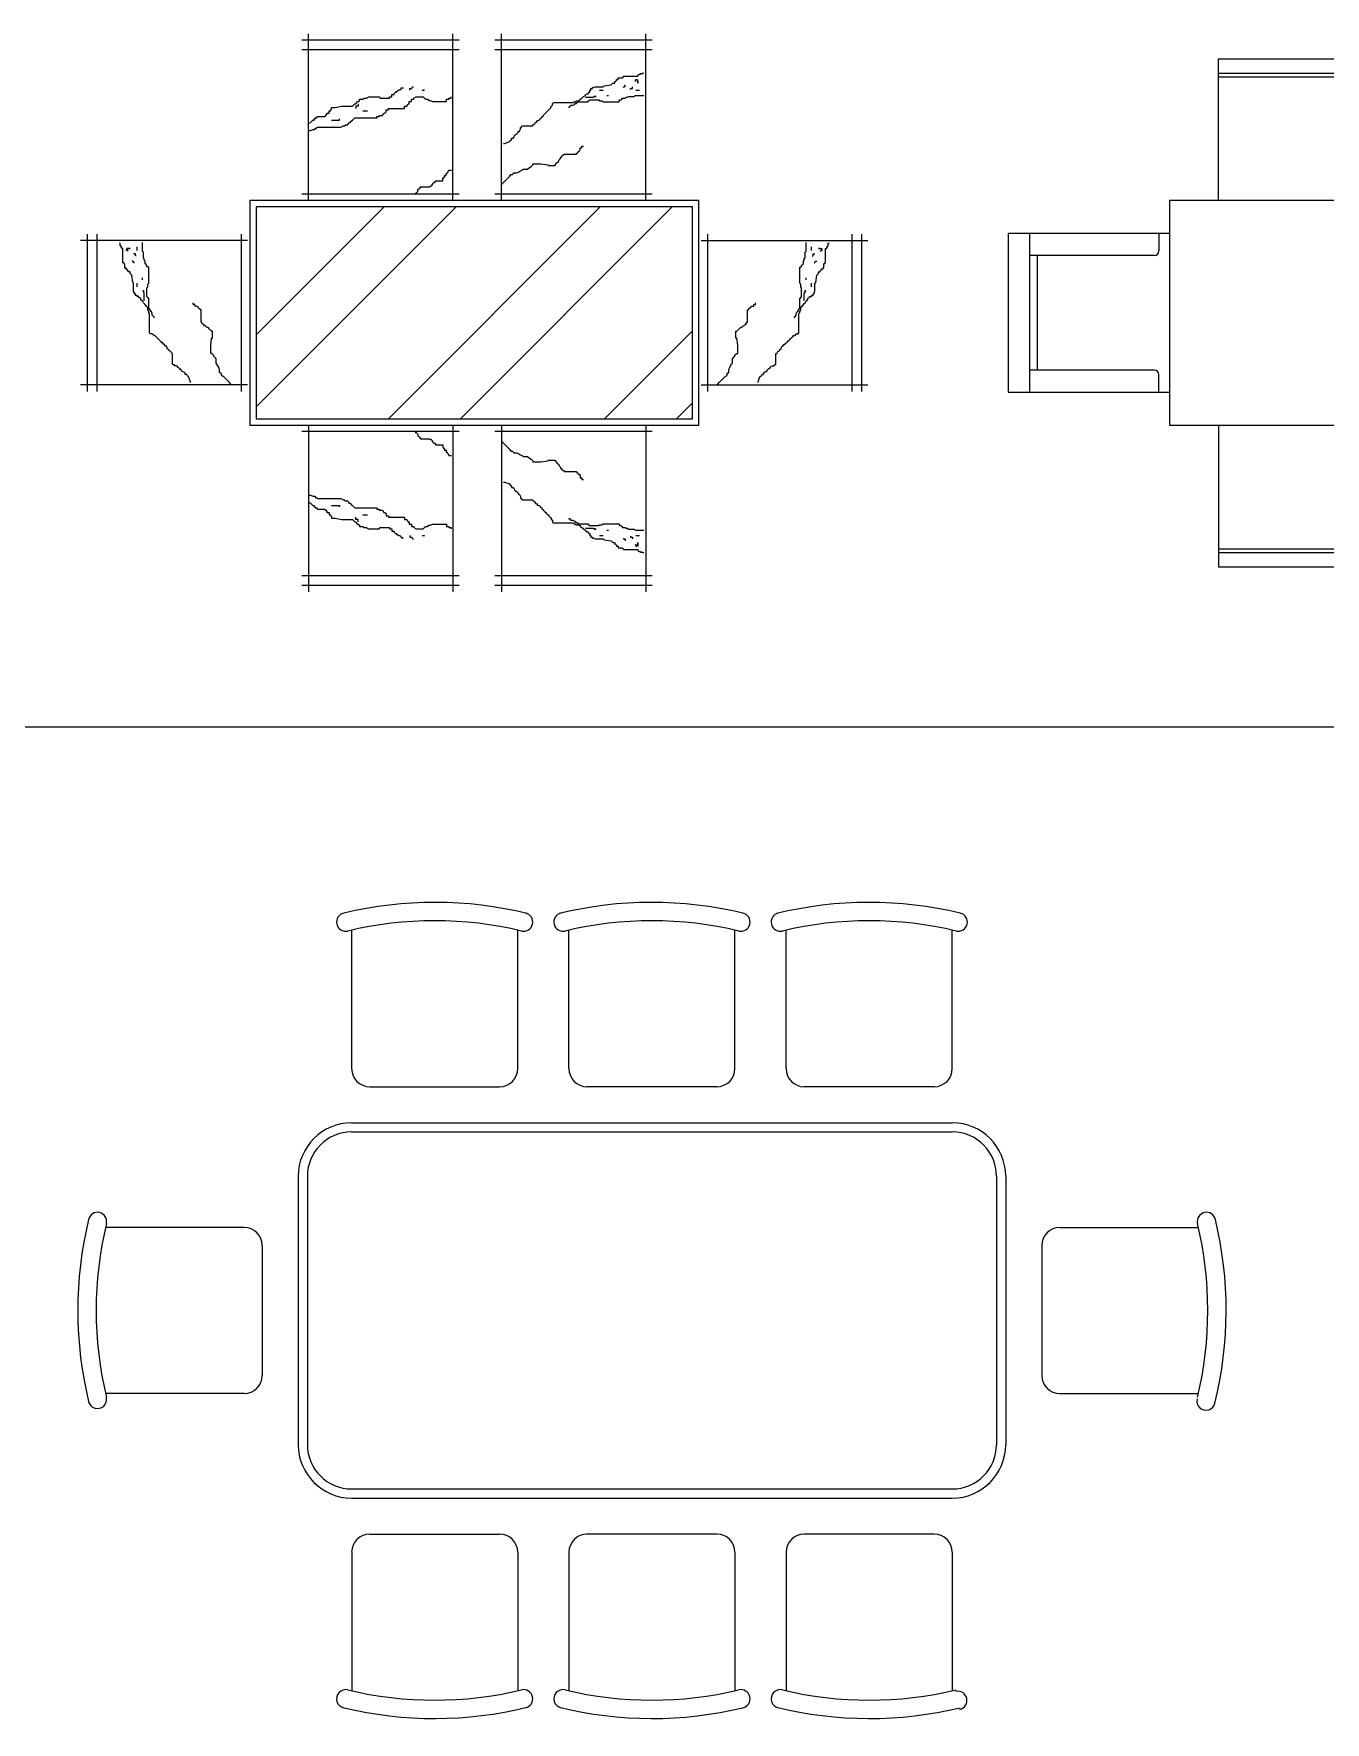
# Model space of a CAD drawing. Header units: inches. Extents: x 38074 to 101214, y 18833 to 57379.
# Drawn here: x 42573 to 46598, y 32083 to 37347 of the extents above; entities that cross this region are included whole.
import ezdxf

# ---------------------------------------------------------------- set-up
doc = ezdxf.new("R2010")
doc.units = ezdxf.units.IN
doc.layers.add('www.cad-blocks.net', color=7, linetype='Continuous')

# ---------------------------------------------------------------- blocks, each defined once
blk = doc.blocks.new('A$C06544FDC')
for p, q in [((-47.2, 500), (-537.2, 500)), ((-517.2, 0), (-517.2, 520)), ((-67.2, 0), (-67.2, 520)), ((554.4, 500), (64.4, 500)), ((84.4, 0), (84.4, 520)), ((534.4, 0), (534.4, 520)), ((-47.2, 470), (-537.2, 470)), ((554.4, 470), (64.4, 470)), ((437.6, 371.5), (440.3, 371.5)), ((437.6, 366), (437.6, 371.5)), ((440.3, 371.5), (443.1, 374.3)), ((443.1, 377.1), (448.6, 377.1)), ((443.1, 374.3), (443.1, 377.1)), ((448.6, 382.6), (459.7, 382.6)), ((448.6, 377.1), (448.6, 382.6)), ((459.7, 382.6), (465.2, 385.4)), ((465.2, 388.1), (509.5, 388.1)), ((465.2, 385.4), (465.2, 388.1)), ((501.2, 371.5), (504, 374.3)), ((504, 377.1), (506.8, 377.1)), ((504, 374.3), (504, 377.1)), ((506.8, 377.1), (509.5, 371.5)), ((509.5, 390.9), (515.1, 393.7)), ((509.5, 388.1), (509.5, 390.9)), ((509.5, 366), (509.5, 377.1)), ((509.5, 371.5), (509.5, 366)), ((515.1, 393.7), (517.8, 393.7)), ((517.8, 396.4), (526.1, 396.4)), ((517.8, 393.7), (517.8, 396.4)), ((526.1, 396.4), (526.1, 399.2)), ((-347.3, 315.8), (-343.6, 319.4)), ((-343.6, 319.4), (-336.4, 319.4)), ((-336.4, 319.4), (-329.2, 323.1)), ((-329.2, 323.1), (-296.6, 323.1)), ((-296.6, 323.1), (-293, 319.4)), ((-293, 319.4), (-264.1, 319.4)), ((-264.1, 323.1), (-256.9, 323.1)), ((-264.1, 319.4), (-264.1, 323.1)), ((-256.9, 330.3), (-249.6, 330.3)), ((-256.9, 323.1), (-256.9, 330.3)), ((-249.6, 333.9), (-246, 337.5)), ((-249.6, 330.3), (-249.6, 333.9)), ((-246, 337.5), (-242.4, 337.5)), ((-242.4, 341.1), (-238.8, 341.1)), ((-242.4, 337.5), (-242.4, 341.1)), ((-238.8, 341.1), (-235.2, 344.7)), ((-235.2, 344.7), (-231.6, 344.7)), ((-231.6, 344.7), (-227.9, 348.3)), ((-227.9, 351.9), (-220.7, 351.9)), ((-227.9, 348.3), (-227.9, 351.9)), ((-200.7, 349.4), (-195.1, 349.4)), ((-200.7, 343.9), (-200.7, 349.4)), ((-195.1, 349.4), (-192.4, 355)), ((-192.4, 355), (-189.6, 355)), ((-188.2, 319.4), (-180.9, 323.1)), ((-188.2, 315.8), (-188.2, 319.4)), ((-180.9, 323.1), (-159.2, 323.1)), ((-161.9, 343.9), (-156.4, 343.9)), ((-159.2, 323.1), (-152, 315.8)), ((-156.4, 343.9), (-156.4, 346.7)), ((-79.7, 319.4), (-72.5, 319.4)), ((-79.7, 315.8), (-79.7, 319.4)), ((-72.5, 319.4), (-72.5, 323.1)), ((329.6, 316.3), (335.2, 319)), ((329.6, 313.5), (329.6, 316.3)), ((335.2, 319), (337.9, 321.8)), ((337.9, 321.8), (340.7, 324.5)), ((340.7, 324.5), (346.2, 327.3)), ((346.2, 330.1), (351.8, 332.8)), ((346.2, 327.3), (346.2, 330.1)), ((346.2, 321.8), (371.1, 321.8)), ((351.8, 332.8), (354.5, 332.8)), ((354.5, 332.8), (357.3, 338.4)), ((357.3, 338.4), (360.1, 338.4)), ((360.1, 343.9), (362.8, 343.9)), ((360.1, 338.4), (360.1, 343.9)), ((362.8, 349.4), (368.4, 349.4)), ((362.8, 343.9), (362.8, 349.4)), ((368.4, 352.2), (371.1, 352.2)), ((368.4, 349.4), (368.4, 352.2)), ((371.1, 352.2), (376.7, 355)), ((371.1, 321.8), (373.9, 324.5)), ((379.5, 324.5), (373.9, 324.5)), ((373.9, 324.5), (379.5, 324.5)), ((376.7, 355), (401.6, 355)), ((390.5, 343.9), (401.6, 343.9)), ((401.6, 355), (404.4, 357.7)), ((404.4, 357.7), (426.5, 360.5)), ((412.7, 327.3), (418.2, 327.3)), ((426.5, 360.5), (432, 366)), ((432, 366), (437.6, 366)), ((456.9, 313.5), (459.7, 316.3)), ((459.7, 316.3), (462.5, 319)), ((462.5, 319), (470.8, 319)), ((465.2, 355), (468, 355)), ((465.2, 352.2), (465.2, 355)), ((468, 355), (470.8, 357.7)), ((470.8, 357.7), (470.8, 360.5)), ((470.8, 319), (473.5, 321.8)), ((473.5, 321.8), (476.3, 321.8)), ((476.3, 321.8), (481.8, 324.5)), ((481.8, 324.5), (498.5, 324.5)), ((487.4, 349.4), (492.9, 349.4)), ((487.4, 346.7), (487.4, 349.4)), ((492.9, 349.4), (492.9, 355)), ((498.5, 324.5), (501.2, 327.3)), ((501.2, 327.3), (528.9, 327.3)), ((504, 343.9), (515.1, 343.9)), ((-466.6, 261.7), (-463, 265.3)), ((-463, 265.3), (-459.3, 268.9)), ((-459.3, 272.5), (-452.1, 272.5)), ((-459.3, 268.9), (-459.3, 272.5)), ((-452.1, 279.7), (-448.5, 279.7)), ((-452.1, 272.5), (-452.1, 279.7)), ((-448.5, 279.7), (-444.9, 286.9)), ((-444.9, 290.5), (-434, 290.5)), ((-444.9, 286.9), (-444.9, 290.5)), ((-434, 290.5), (-412.3, 294.2)), ((-412.3, 294.2), (-379.8, 294.2)), ((-379.8, 294.2), (-376.2, 297.8)), ((-376.2, 297.8), (-372.6, 301.4)), ((-372.6, 301.4), (-368.9, 301.4)), ((-368.9, 301.4), (-365.3, 308.6)), ((-368.9, 294.2), (-368.9, 286.9)), ((-361.7, 294.2), (-368.9, 294.2)), ((-365.3, 308.6), (-361.7, 308.6)), ((-361.7, 308.6), (-358.1, 312.2)), ((-361.7, 301.4), (-361.7, 294.2)), ((-358.1, 315.8), (-347.3, 315.8)), ((-358.1, 312.2), (-358.1, 315.8)), ((-347.3, 279.7), (-332.8, 279.7)), ((-296.6, 265.3), (-285.8, 265.3)), ((-296.6, 261.7), (-296.6, 265.3)), ((-285.8, 265.3), (-282.2, 272.5)), ((-282.2, 272.5), (-278.6, 272.5)), ((-278.6, 272.5), (-274.9, 276.1)), ((-274.9, 283.3), (-267.7, 283.3)), ((-274.9, 276.1), (-274.9, 283.3)), ((-267.7, 286.9), (-217.1, 286.9)), ((-267.7, 283.3), (-267.7, 286.9)), ((-217.1, 294.2), (-209.9, 294.2)), ((-217.1, 286.9), (-217.1, 294.2)), ((-209.9, 294.2), (-206.2, 301.4)), ((-206.2, 301.4), (-202.6, 301.4)), ((-202.6, 308.6), (-195.4, 308.6)), ((-202.6, 301.4), (-202.6, 308.6)), ((-195.4, 315.8), (-188.2, 315.8)), ((-195.4, 308.6), (-195.4, 315.8)), ((-152, 315.8), (-144.8, 315.8)), ((-144.8, 315.8), (-141.2, 312.2)), ((-141.2, 312.2), (-137.6, 312.2)), ((-137.6, 312.2), (-130.3, 308.6)), ((-130.3, 308.6), (-86.9, 308.6)), ((-86.9, 315.8), (-79.7, 315.8)), ((-86.9, 308.6), (-86.9, 315.8)), ((210.6, 261), (216.2, 263.7)), ((216.2, 266.5), (218.9, 269.3)), ((216.2, 263.7), (216.2, 266.5)), ((218.9, 269.3), (221.7, 272)), ((221.7, 272), (224.5, 274.8)), ((224.5, 274.8), (227.2, 277.5)), ((227.2, 277.5), (230, 280.3)), ((230, 280.3), (232.8, 283.1)), ((232.8, 283.1), (235.5, 285.8)), ((235.5, 285.8), (238.3, 288.6)), ((238.3, 291.4), (241.1, 294.1)), ((238.3, 288.6), (238.3, 291.4)), ((241.1, 294.1), (243.8, 296.9)), ((243.8, 302.4), (246.6, 305.2)), ((243.8, 296.9), (243.8, 302.4)), ((246.6, 305.2), (307.5, 305.2)), ((293.7, 291.4), (296.4, 291.4)), ((296.4, 291.4), (299.2, 294.1)), ((299.2, 294.1), (302, 296.9)), ((302, 296.9), (307.5, 296.9)), ((307.5, 305.2), (310.3, 308)), ((307.5, 296.9), (313, 299.7)), ((310.3, 308), (313, 308)), ((313, 308), (318.6, 310.7)), ((313, 302.4), (318.6, 302.4)), ((313, 299.7), (313, 302.4)), ((318.6, 310.7), (324.1, 310.7)), ((318.6, 305.2), (321.3, 305.2)), ((318.6, 302.4), (318.6, 305.2)), ((321.3, 305.2), (324.1, 308)), ((324.1, 310.7), (329.6, 313.5)), ((324.1, 308), (354.5, 308)), ((354.5, 310.7), (357.3, 310.7)), ((354.5, 308), (354.5, 310.7)), ((357.3, 310.7), (360.1, 313.5)), ((360.1, 313.5), (387.8, 313.5)), ((387.8, 313.5), (390.5, 310.7)), ((390.5, 310.7), (398.8, 310.7)), ((398.8, 310.7), (401.6, 308)), ((401.6, 308), (451.4, 308)), ((451.4, 310.7), (454.2, 313.5)), ((451.4, 308), (451.4, 310.7)), ((454.2, 313.5), (456.9, 313.5)), ((-517.2, 240), (-510, 243.6)), ((-517.2, 236.4), (-517.2, 240)), ((-517.2, 218.3), (-510, 218.3)), ((-510, 243.6), (-502.7, 250.8)), ((-510, 218.3), (-502.7, 221.9)), ((-502.7, 250.8), (-499.1, 250.8)), ((-502.7, 221.9), (-495.5, 221.9)), ((-499.1, 254.4), (-495.5, 254.4)), ((-499.1, 250.8), (-499.1, 254.4)), ((-495.5, 258), (-491.9, 258)), ((-495.5, 254.4), (-495.5, 258)), ((-495.5, 225.5), (-491.9, 225.5)), ((-495.5, 221.9), (-495.5, 225.5)), ((-491.9, 258), (-488.3, 261.7)), ((-491.9, 225.5), (-488.3, 229.1)), ((-488.3, 261.7), (-466.6, 261.7)), ((-488.3, 229.1), (-416, 229.1)), ((-444.9, 250.8), (-419.6, 250.8)), ((-419.6, 250.8), (-419.6, 254.4)), ((-416, 229.1), (-408.7, 232.8)), ((-408.7, 232.8), (-405.1, 232.8)), ((-405.1, 232.8), (-401.5, 236.4)), ((-401.5, 236.4), (-394.3, 236.4)), ((-394.3, 236.4), (-390.6, 243.6)), ((-390.6, 243.6), (-387, 243.6)), ((-387, 243.6), (-383.4, 247.2)), ((-383.4, 247.2), (-379.8, 250.8)), ((-379.8, 250.8), (-372.6, 258)), ((-372.6, 258), (-303.9, 258)), ((-303.9, 261.7), (-296.6, 261.7)), ((-303.9, 258), (-303.9, 261.7)), ((133.1, 208.4), (135.9, 211.2)), ((135.9, 211.2), (138.7, 216.7)), ((138.7, 216.7), (141.4, 216.7)), ((141.4, 216.7), (144.2, 222.3)), ((144.2, 227.8), (147, 227.8)), ((144.2, 222.3), (144.2, 227.8)), ((147, 230.6), (149.7, 233.3)), ((147, 227.8), (147, 230.6)), ((149.7, 233.3), (183, 233.3)), ((183, 236.1), (188.5, 238.8)), ((183, 233.3), (183, 236.1)), ((188.5, 238.8), (191.3, 244.4)), ((191.3, 244.4), (194, 244.4)), ((194, 244.4), (196.8, 249.9)), ((196.8, 249.9), (199.6, 249.9)), ((199.6, 249.9), (205.1, 252.7)), ((205.1, 255.4), (210.6, 258.2)), ((205.1, 252.7), (205.1, 255.4)), ((210.6, 258.2), (210.6, 261)), ((91.6, 178), (94.4, 178)), ((94.4, 178), (111, 183.6)), ((111, 186.3), (116.5, 189.1)), ((111, 183.6), (111, 186.3)), ((116.5, 194.6), (122.1, 194.6)), ((116.5, 189.1), (116.5, 194.6)), ((122.1, 194.6), (124.8, 200.1)), ((124.8, 200.1), (127.6, 205.7)), ((127.6, 205.7), (130.4, 205.7)), ((130.4, 205.7), (133.1, 208.4)), ((326.9, 153.1), (329.6, 158.7)), ((329.6, 164.2), (335.2, 164.2)), ((329.6, 158.7), (329.6, 164.2)), ((335.2, 169.7), (340.7, 169.7)), ((335.2, 164.2), (335.2, 169.7)), ((171.9, 103.4), (177.4, 106.2)), ((177.4, 106.2), (180.2, 108.9)), ((180.2, 108.9), (183, 111.7)), ((183, 114.4), (207.9, 114.4)), ((183, 111.7), (183, 114.4)), ((207.9, 114.4), (230, 111.7)), ((230, 111.7), (230, 108.9)), ((230, 108.9), (252.1, 108.9)), ((252.1, 111.7), (257.7, 117.2)), ((252.1, 108.9), (252.1, 111.7)), ((257.7, 117.2), (263.2, 122.7)), ((263.2, 125.5), (266, 128.3)), ((263.2, 122.7), (263.2, 125.5)), ((266, 128.3), (268.8, 131)), ((268.8, 133.8), (271.5, 136.6)), ((268.8, 131), (268.8, 133.8)), ((271.5, 136.6), (274.3, 139.3)), ((274.3, 139.3), (277.1, 142.1)), ((277.1, 142.1), (279.8, 142.1)), ((279.8, 142.1), (279.8, 144.9)), ((279.8, 144.9), (318.6, 144.9)), ((318.6, 147.6), (321.3, 147.6)), ((318.6, 144.9), (318.6, 147.6)), ((321.3, 147.6), (324.1, 153.1)), ((324.1, 153.1), (326.9, 153.1)), ((-128.7, 53.6), (-125.9, 56.4)), ((-128.7, 50.9), (-128.7, 53.6)), ((-125.9, 56.4), (-123.2, 56.4)), ((-123.2, 56.4), (-120.4, 59.2)), ((-120.4, 61.9), (-98.3, 61.9)), ((-120.4, 59.2), (-120.4, 61.9)), ((-98.3, 70.2), (-95.5, 70.2)), ((-98.3, 61.9), (-98.3, 70.2)), ((-95.5, 73), (-92.7, 73)), ((-95.5, 70.2), (-95.5, 73)), ((-92.7, 78.5), (-87.2, 78.5)), ((-92.7, 73), (-92.7, 78.5)), ((-87.2, 84), (-84.4, 84)), ((-87.2, 78.5), (-87.2, 84)), ((-84.4, 86.8), (-81.7, 89.6)), ((-84.4, 84), (-84.4, 86.8)), ((-81.7, 92.3), (-78.9, 92.3)), ((-81.7, 89.6), (-81.7, 92.3)), ((-78.9, 95.1), (-70.6, 95.1)), ((-78.9, 92.3), (-78.9, 95.1)), ((86.1, 50.9), (91.6, 56.4)), ((91.6, 56.4), (108.2, 73)), ((108.2, 73), (111, 75.7)), ((111, 75.7), (113.8, 81.3)), ((113.8, 81.3), (119.3, 81.3)), ((119.3, 81.3), (122.1, 84)), ((122.1, 86.8), (133.1, 86.8)), ((122.1, 84), (122.1, 86.8)), ((133.1, 86.8), (138.7, 89.6)), ((138.7, 89.6), (144.2, 92.3)), ((144.2, 92.3), (149.7, 95.1)), ((149.7, 95.1), (152.5, 97.9)), ((152.5, 97.9), (166.4, 97.9)), ((166.4, 97.9), (171.9, 103.4)), ((-700, 0), (-700, -700)), ((700, 0), (-700, 0)), ((-47.2, 20), (-537.2, 20)), ((-184.1, 23.2), (-181.3, 23.2)), ((-181.3, 23.2), (-178.5, 26)), ((-178.5, 26), (-175.8, 28.7)), ((-175.8, 34.3), (-170.2, 37)), ((-175.8, 28.7), (-175.8, 34.3)), ((-170.2, 39.8), (-167.5, 39.8)), ((-170.2, 37), (-170.2, 39.8)), ((-167.5, 42.6), (-139.8, 42.6)), ((-167.5, 39.8), (-167.5, 42.6)), ((-139.8, 42.6), (-137, 45.3)), ((-137, 45.3), (-134.2, 45.3)), ((-134.2, 45.3), (-131.5, 48.1)), ((-131.5, 50.9), (-128.7, 50.9)), ((-131.5, 48.1), (-131.5, 50.9)), ((554.4, 20), (64.4, 20)), ((700, -700), (700, 0)), ((-680, -20), (-680, -680)), ((-680, -418.8), (-281.2, -20)), ((-680, -643.3), (-56.7, -20)), ((680, -20), (-680, -20)), ((-267.7, -680), (392.3, -20)), ((-43.2, -680), (616.8, -20)), ((680, -680), (680, -20)), ((-1206.8, -105), (-1206.8, -595)), ((-1176.8, -105), (-1176.8, -595)), ((-726.8, -105), (-726.8, -595)), ((726.8, -105), (726.8, -595)), ((1176.8, -105), (1176.8, -595)), ((1206.8, -105), (1206.8, -595)), ((-706.8, -125), (-1226.8, -125)), ((-1103.2, -133.2), (-1106, -133.2)), ((-1103.2, -141.5), (-1103.2, -133.2)), ((-1100.5, -141.5), (-1103.2, -141.5)), ((-1100.5, -144.3), (-1100.5, -141.5)), ((-1097.7, -149.8), (-1100.5, -144.3)), ((-1094.9, -149.8), (-1097.7, -149.8)), ((-1094.9, -194.1), (-1094.9, -149.8)), ((-1083.9, -152.6), (-1078.3, -149.8)), ((-1072.8, -149.8), (-1083.9, -149.8)), ((-1083.9, -155.4), (-1083.9, -152.6)), ((-1081.1, -155.4), (-1083.9, -155.4)), ((-1078.3, -158.1), (-1081.1, -155.4)), ((-1078.3, -149.8), (-1072.8, -149.8)), ((-1050.7, -155.4), (-1050.7, -144.3)), ((-1034.1, -158.1), (-1034.1, -130.5)), ((706.8, -125), (1226.8, -125)), ((1034.1, -158.1), (1034.1, -130.5)), ((1050.7, -155.4), (1050.7, -144.3)), ((1072.8, -149.8), (1083.9, -149.8)), ((1078.3, -149.8), (1072.8, -149.8)), ((1083.9, -152.6), (1078.3, -149.8)), ((1078.3, -158.1), (1081.1, -155.4)), ((1081.1, -155.4), (1083.9, -155.4)), ((1083.9, -155.4), (1083.9, -152.6)), ((1094.9, -194.1), (1094.9, -149.8)), ((1094.9, -149.8), (1097.7, -149.8)), ((1097.7, -149.8), (1100.5, -144.3)), ((1100.5, -141.5), (1103.2, -141.5)), ((1100.5, -144.3), (1100.5, -141.5)), ((1103.2, -133.2), (1106, -133.2)), ((1103.2, -141.5), (1103.2, -133.2)), ((-1092.2, -194.1), (-1094.9, -194.1)), ((-1089.4, -199.6), (-1092.2, -194.1)), ((-1089.4, -210.7), (-1089.4, -199.6)), ((-1064.5, -188.6), (-1067.3, -188.6)), ((-1061.8, -191.3), (-1064.5, -188.6)), ((-1056.2, -166.4), (-1061.8, -166.4)), ((-1061.8, -194.1), (-1061.8, -191.3)), ((-1059, -194.1), (-1061.8, -194.1)), ((-1056.2, -172), (-1056.2, -166.4)), ((-1053.5, -172), (-1056.2, -172)), ((-1031.4, -160.9), (-1034.1, -158.1)), ((-1031.4, -177.5), (-1031.4, -160.9)), ((-1028.6, -183), (-1031.4, -177.5)), ((-1028.6, -185.8), (-1028.6, -183)), ((-1025.8, -188.6), (-1028.6, -185.8)), ((-1025.8, -196.9), (-1025.8, -188.6)), ((-1023.1, -199.6), (-1025.8, -196.9)), ((-1020.3, -202.4), (-1023.1, -199.6)), ((-1020.3, -205.2), (-1020.3, -202.4)), ((-1017.5, -207.9), (-1020.3, -205.2)), ((-1014.8, -207.9), (-1017.5, -207.9)), ((-1014.8, -257.8), (-1014.8, -207.9)), ((1014.8, -207.9), (1017.5, -207.9)), ((1014.8, -257.8), (1014.8, -207.9)), ((1017.5, -207.9), (1020.3, -205.2)), ((1020.3, -202.4), (1023.1, -199.6)), ((1020.3, -205.2), (1020.3, -202.4)), ((1023.1, -199.6), (1025.8, -196.9)), ((1025.8, -188.6), (1028.6, -185.8)), ((1025.8, -196.9), (1025.8, -188.6)), ((1028.6, -183), (1031.4, -177.5)), ((1028.6, -185.8), (1028.6, -183)), ((1031.4, -160.9), (1034.1, -158.1)), ((1031.4, -177.5), (1031.4, -160.9)), ((1053.5, -172), (1056.2, -172)), ((1056.2, -166.4), (1061.8, -166.4)), ((1056.2, -172), (1056.2, -166.4)), ((1059, -194.1), (1061.8, -194.1)), ((1061.8, -191.3), (1064.5, -188.6)), ((1061.8, -194.1), (1061.8, -191.3)), ((1064.5, -188.6), (1067.3, -188.6)), ((1089.4, -199.6), (1092.2, -194.1)), ((1089.4, -210.7), (1089.4, -199.6)), ((1092.2, -194.1), (1094.9, -194.1)), ((-1083.9, -210.7), (-1089.4, -210.7)), ((-1083.9, -216.3), (-1083.9, -210.7)), ((-1081.1, -216.3), (-1083.9, -216.3)), ((-1078.3, -219), (-1081.1, -216.3)), ((-1078.3, -221.8), (-1078.3, -219)), ((-1072.8, -221.8), (-1078.3, -221.8)), ((-1072.8, -227.3), (-1072.8, -221.8)), ((-1067.3, -232.9), (-1072.8, -227.3)), ((-1064.5, -255), (-1067.3, -232.9)), ((-1061.8, -257.8), (-1064.5, -255)), ((-1061.8, -282.7), (-1061.8, -257.8)), ((-1050.7, -268.8), (-1050.7, -257.8)), ((-1034.1, -246.7), (-1034.1, -241.2)), ((-1017.5, -260.5), (-1014.8, -257.8)), ((-1017.5, -268.8), (-1017.5, -260.5)), ((1017.5, -260.5), (1014.8, -257.8)), ((1017.5, -268.8), (1017.5, -260.5)), ((1034.1, -246.7), (1034.1, -241.2)), ((1050.7, -268.8), (1050.7, -257.8)), ((1061.8, -257.8), (1064.5, -255)), ((1061.8, -282.7), (1061.8, -257.8)), ((1064.5, -255), (1067.3, -232.9)), ((1067.3, -232.9), (1072.8, -227.3)), ((1072.8, -221.8), (1078.3, -221.8)), ((1072.8, -227.3), (1072.8, -221.8)), ((1078.3, -219), (1081.1, -216.3)), ((1078.3, -221.8), (1078.3, -219)), ((1081.1, -216.3), (1083.9, -216.3)), ((1083.9, -210.7), (1089.4, -210.7)), ((1083.9, -216.3), (1083.9, -210.7)), ((-1059, -288.2), (-1061.8, -282.7)), ((-1059, -291), (-1059, -288.2)), ((-1056.2, -291), (-1059, -291)), ((-1056.2, -296.5), (-1056.2, -291)), ((-1050.7, -296.5), (-1056.2, -296.5)), ((-1050.7, -299.3), (-1050.7, -296.5)), ((-1045.2, -299.3), (-1050.7, -299.3)), ((-1045.2, -302), (-1045.2, -299.3)), ((-1039.6, -304.8), (-1045.2, -302)), ((-1039.6, -307.6), (-1039.6, -304.8)), ((-1036.9, -313.1), (-1039.6, -307.6)), ((-1034.1, -313.1), (-1036.9, -313.1)), ((-1031.4, -318.6), (-1034.1, -313.1)), ((-1031.4, -285.4), (-1031.4, -279.9)), ((-1031.4, -279.9), (-1031.4, -285.4)), ((-1028.6, -288.2), (-1031.4, -285.4)), ((-1028.6, -313.1), (-1028.6, -288.2)), ((-1020.3, -271.6), (-1017.5, -268.8)), ((-1020.3, -299.3), (-1020.3, -271.6)), ((-1017.5, -302), (-1020.3, -299.3)), ((-1017.5, -304.8), (-1017.5, -302)), ((-1014.8, -304.8), (-1017.5, -304.8)), ((-1014.8, -335.3), (-1014.8, -304.8)), ((1014.8, -304.8), (1017.5, -304.8)), ((1014.8, -335.3), (1014.8, -304.8)), ((1020.3, -271.6), (1017.5, -268.8)), ((1017.5, -302), (1020.3, -299.3)), ((1017.5, -304.8), (1017.5, -302)), ((1020.3, -299.3), (1020.3, -271.6)), ((1028.6, -288.2), (1031.4, -285.4)), ((1028.6, -313.1), (1028.6, -288.2)), ((1031.4, -279.9), (1031.4, -285.4)), ((1031.4, -285.4), (1031.4, -279.9)), ((1031.4, -318.6), (1034.1, -313.1)), ((1034.1, -313.1), (1036.9, -313.1)), ((1036.9, -313.1), (1039.6, -307.6)), ((1039.6, -304.8), (1045.2, -302)), ((1039.6, -307.6), (1039.6, -304.8)), ((1045.2, -299.3), (1050.7, -299.3)), ((1045.2, -302), (1045.2, -299.3)), ((1050.7, -296.5), (1056.2, -296.5)), ((1050.7, -299.3), (1050.7, -296.5)), ((1056.2, -291), (1059, -291)), ((1056.2, -296.5), (1056.2, -291)), ((1059, -288.2), (1061.8, -282.7)), ((1059, -291), (1059, -288.2)), ((-1028.6, -321.4), (-1031.4, -318.6)), ((-1025.8, -324.2), (-1028.6, -321.4)), ((-1023.1, -329.7), (-1025.8, -324.2)), ((-1020.3, -329.7), (-1023.1, -329.7)), ((-1017.5, -335.3), (-1020.3, -329.7)), ((-1017.5, -340.8), (-1017.5, -335.3)), ((-1014.8, -346.3), (-1017.5, -340.8)), ((-1012, -338), (-1014.8, -335.3)), ((-1014.8, -349.1), (-1014.8, -346.3)), ((-1012, -351.9), (-1014.8, -349.1)), ((-1012, -340.8), (-1012, -338)), ((-1009.2, -340.8), (-1012, -340.8)), ((-1012, -412.7), (-1012, -351.9)), ((-1009.2, -346.3), (-1009.2, -340.8)), ((-1006.5, -346.3), (-1009.2, -346.3)), ((-1003.7, -351.9), (-1006.5, -346.3)), ((-1003.7, -357.4), (-1003.7, -351.9)), ((-1000.9, -360.2), (-1003.7, -357.4)), ((-998.2, -362.9), (-1000.9, -360.2)), ((-998.2, -365.7), (-998.2, -362.9)), ((-876.5, -324.2), (-876.5, -318.6)), ((-871, -324.2), (-876.5, -324.2)), ((-871, -329.7), (-871, -324.2)), ((-865.5, -329.7), (-871, -329.7)), ((-860, -332.5), (-865.5, -329.7)), ((-860, -335.3), (-860, -332.5)), ((-854.4, -338), (-860, -335.3)), ((-854.4, -340.8), (-854.4, -338)), ((-851.7, -340.8), (-854.4, -340.8)), ((-851.7, -379.5), (-851.7, -340.8)), ((851.7, -379.5), (851.7, -340.8)), ((851.7, -340.8), (854.4, -340.8)), ((854.4, -338), (860, -335.3)), ((854.4, -340.8), (854.4, -338)), ((860, -332.5), (865.5, -329.7)), ((860, -335.3), (860, -332.5)), ((865.5, -329.7), (871, -329.7)), ((871, -324.2), (876.5, -324.2)), ((871, -329.7), (871, -324.2)), ((876.5, -324.2), (876.5, -318.6)), ((998.2, -362.9), (1000.9, -360.2)), ((998.2, -365.7), (998.2, -362.9)), ((1000.9, -360.2), (1003.7, -357.4)), ((1003.7, -351.9), (1006.5, -346.3)), ((1003.7, -357.4), (1003.7, -351.9)), ((1006.5, -346.3), (1009.2, -346.3)), ((1009.2, -340.8), (1012, -340.8)), ((1009.2, -346.3), (1009.2, -340.8)), ((1012, -338), (1014.8, -335.3)), ((1012, -340.8), (1012, -338)), ((1012, -351.9), (1014.8, -349.1)), ((1012, -412.7), (1012, -351.9)), ((1014.8, -346.3), (1017.5, -340.8)), ((1014.8, -349.1), (1014.8, -346.3)), ((1017.5, -335.3), (1020.3, -329.7)), ((1017.5, -340.8), (1017.5, -335.3)), ((1020.3, -329.7), (1023.1, -329.7)), ((1023.1, -329.7), (1025.8, -324.2)), ((1025.8, -324.2), (1028.6, -321.4)), ((1028.6, -321.4), (1031.4, -318.6)), ((-1009.2, -415.5), (-1012, -412.7)), ((-1003.7, -415.5), (-1009.2, -415.5)), ((-1000.9, -418.3), (-1003.7, -415.5)), ((-998.2, -421), (-1000.9, -418.3)), ((-995.4, -421), (-998.2, -421)), ((-992.6, -423.8), (-995.4, -421)), ((-848.9, -379.5), (-851.7, -379.5)), ((-848.9, -382.3), (-848.9, -379.5)), ((-846.1, -385.1), (-848.9, -382.3)), ((-843.4, -387.8), (-846.1, -385.1)), ((-840.6, -390.6), (-843.4, -387.8)), ((-837.8, -390.6), (-840.6, -390.6)), ((-835.1, -393.4), (-837.8, -390.6)), ((-832.3, -396.1), (-835.1, -393.4)), ((-829.5, -396.1), (-832.3, -396.1)), ((-824, -401.7), (-829.5, -396.1)), ((-818.5, -407.2), (-824, -401.7)), ((-815.7, -407.2), (-818.5, -407.2)), ((-815.7, -429.3), (-815.7, -407.2)), ((405.8, -680), (680, -405.8)), ((815.7, -407.2), (818.5, -407.2)), ((815.7, -429.3), (815.7, -407.2)), ((818.5, -407.2), (824, -401.7)), ((824, -401.7), (829.5, -396.1)), ((829.5, -396.1), (832.3, -396.1)), ((832.3, -396.1), (835.1, -393.4)), ((835.1, -393.4), (837.8, -390.6)), ((837.8, -390.6), (840.6, -390.6)), ((840.6, -390.6), (843.4, -387.8)), ((843.4, -387.8), (846.1, -385.1)), ((846.1, -385.1), (848.9, -382.3)), ((848.9, -379.5), (851.7, -379.5)), ((848.9, -382.3), (848.9, -379.5)), ((992.6, -423.8), (995.4, -421)), ((995.4, -421), (998.2, -421)), ((998.2, -421), (1000.9, -418.3)), ((1000.9, -418.3), (1003.7, -415.5)), ((1003.7, -415.5), (1009.2, -415.5)), ((1009.2, -415.5), (1012, -412.7)), ((-989.9, -426.6), (-992.6, -423.8)), ((-987.1, -429.3), (-989.9, -426.6)), ((-984.4, -432.1), (-987.1, -429.3)), ((-981.6, -434.9), (-984.4, -432.1)), ((-978.8, -437.6), (-981.6, -434.9)), ((-976.1, -440.4), (-978.8, -437.6)), ((-973.3, -443.2), (-976.1, -440.4)), ((-970.5, -443.2), (-973.3, -443.2)), ((-967.8, -448.7), (-970.5, -443.2)), ((-965, -448.7), (-967.8, -448.7)), ((-962.2, -454.3), (-965, -448.7)), ((-959.5, -454.3), (-962.2, -454.3)), ((-956.7, -459.8), (-959.5, -454.3)), ((-956.7, -462.6), (-956.7, -459.8)), ((-951.2, -465.3), (-956.7, -462.6)), ((-951.2, -468.1), (-951.2, -465.3)), ((-945.7, -470.9), (-951.2, -468.1)), ((-942.9, -476.4), (-945.7, -470.9)), ((-821.3, -451.5), (-818.5, -429.3)), ((-821.3, -476.4), (-821.3, -451.5)), ((-818.5, -429.3), (-815.7, -429.3)), ((818.5, -429.3), (815.7, -429.3)), ((821.3, -451.5), (818.5, -429.3)), ((821.3, -476.4), (821.3, -451.5)), ((942.9, -476.4), (945.7, -470.9)), ((945.7, -470.9), (951.2, -468.1)), ((951.2, -465.3), (956.7, -462.6)), ((951.2, -468.1), (951.2, -465.3)), ((956.7, -459.8), (959.5, -454.3)), ((956.7, -462.6), (956.7, -459.8)), ((959.5, -454.3), (962.2, -454.3)), ((962.2, -454.3), (965, -448.7)), ((965, -448.7), (967.8, -448.7)), ((967.8, -448.7), (970.5, -443.2)), ((970.5, -443.2), (973.3, -443.2)), ((973.3, -443.2), (976.1, -440.4)), ((976.1, -440.4), (978.8, -437.6)), ((978.8, -437.6), (981.6, -434.9)), ((981.6, -434.9), (984.4, -432.1)), ((984.4, -432.1), (987.1, -429.3)), ((987.1, -429.3), (989.9, -426.6)), ((989.9, -426.6), (992.6, -423.8)), ((-940.1, -476.4), (-942.9, -476.4)), ((-940.1, -509.6), (-940.1, -476.4)), ((-937.4, -512.4), (-940.1, -509.6)), ((-934.6, -512.4), (-937.4, -512.4)), ((-934.6, -515.1), (-934.6, -512.4)), ((-929.1, -515.1), (-934.6, -515.1)), ((-923.5, -517.9), (-929.1, -515.1)), ((-923.5, -520.7), (-923.5, -517.9)), ((-918, -523.4), (-923.5, -520.7)), ((-915.2, -526.2), (-918, -523.4)), ((-912.5, -529), (-915.2, -526.2)), ((-818.5, -476.4), (-821.3, -476.4)), ((-815.7, -479.2), (-818.5, -476.4)), ((-813, -481.9), (-815.7, -479.2)), ((-810.2, -487.5), (-813, -481.9)), ((-804.7, -493), (-810.2, -487.5)), ((-804.7, -506.8), (-804.7, -493)), ((-801.9, -509.6), (-804.7, -506.8)), ((-799.1, -515.1), (-801.9, -509.6)), ((-796.4, -520.7), (-799.1, -515.1)), ((-793.6, -526.2), (-796.4, -520.7)), ((-793.6, -537.3), (-793.6, -526.2)), ((793.6, -526.2), (796.4, -520.7)), ((793.6, -537.3), (793.6, -526.2)), ((796.4, -520.7), (799.1, -515.1)), ((799.1, -515.1), (801.9, -509.6)), ((801.9, -509.6), (804.7, -506.8)), ((804.7, -493), (810.2, -487.5)), ((804.7, -506.8), (804.7, -493)), ((810.2, -487.5), (813, -481.9)), ((813, -481.9), (815.7, -479.2)), ((815.7, -479.2), (818.5, -476.4)), ((818.5, -476.4), (821.3, -476.4)), ((912.5, -529), (915.2, -526.2)), ((915.2, -526.2), (918, -523.4)), ((918, -523.4), (923.5, -520.7)), ((923.5, -517.9), (929.1, -515.1)), ((923.5, -520.7), (923.5, -517.9)), ((929.1, -515.1), (934.6, -515.1)), ((934.6, -512.4), (937.4, -512.4)), ((934.6, -515.1), (934.6, -512.4)), ((937.4, -512.4), (940.1, -509.6)), ((940.1, -476.4), (942.9, -476.4)), ((940.1, -509.6), (940.1, -476.4)), ((-706.8, -575), (-1226.8, -575)), ((-912.5, -531.7), (-912.5, -529)), ((-906.9, -534.5), (-912.5, -531.7)), ((-901.4, -537.3), (-906.9, -534.5)), ((-901.4, -542.8), (-901.4, -537.3)), ((-895.9, -542.8), (-901.4, -542.8)), ((-893.1, -548.3), (-895.9, -542.8)), ((-890.4, -548.3), (-893.1, -548.3)), ((-884.8, -565), (-890.4, -548.3)), ((-884.8, -567.7), (-884.8, -565)), ((-790.8, -537.3), (-793.6, -537.3)), ((-788.1, -540), (-790.8, -537.3)), ((-788.1, -545.6), (-788.1, -540)), ((-782.5, -548.3), (-788.1, -545.6)), ((-779.8, -551.1), (-782.5, -548.3)), ((-763.2, -567.7), (-779.8, -551.1)), ((-757.7, -573.3), (-763.2, -567.7)), ((706.8, -575), (1226.8, -575)), ((757.7, -573.3), (763.2, -567.7)), ((763.2, -567.7), (779.8, -551.1)), ((779.8, -551.1), (782.5, -548.3)), ((782.5, -548.3), (788.1, -545.6)), ((788.1, -540), (790.8, -537.3)), ((788.1, -545.6), (788.1, -540)), ((790.8, -537.3), (793.6, -537.3)), ((884.8, -565), (890.4, -548.3)), ((884.8, -567.7), (884.8, -565)), ((890.4, -548.3), (893.1, -548.3)), ((893.1, -548.3), (895.9, -542.8)), ((895.9, -542.8), (901.4, -542.8)), ((901.4, -537.3), (906.9, -534.5)), ((901.4, -542.8), (901.4, -537.3)), ((906.9, -534.5), (912.5, -531.7)), ((912.5, -531.7), (912.5, -529)), ((630.3, -680), (680, -630.3)), ((-680, -680), (680, -680)), ((-700, -700), (700, -700)), ((-47.2, -720), (-537.2, -720)), ((-517.2, -700), (-517.2, -1220)), ((-184.1, -723.2), (-181.3, -723.2)), ((-181.3, -723.2), (-178.5, -726)), ((-178.5, -726), (-175.8, -728.7)), ((-175.8, -728.7), (-175.8, -734.3)), ((-175.8, -734.3), (-170.2, -737)), ((-67.2, -700), (-67.2, -1220)), ((554.4, -720), (64.4, -720)), ((84.4, -700), (84.4, -1220)), ((534.4, -700), (534.4, -1220)), ((-170.2, -737), (-170.2, -739.8)), ((-170.2, -739.8), (-167.5, -739.8)), ((-167.5, -739.8), (-167.5, -742.6)), ((-167.5, -742.6), (-139.8, -742.6)), ((-139.8, -742.6), (-137, -745.3)), ((-137, -745.3), (-134.2, -745.3)), ((-134.2, -745.3), (-131.5, -748.1)), ((-131.5, -748.1), (-131.5, -750.9)), ((-131.5, -750.9), (-128.7, -750.9)), ((-128.7, -750.9), (-128.7, -753.6)), ((-128.7, -753.6), (-125.9, -756.4)), ((-125.9, -756.4), (-123.2, -756.4)), ((-123.2, -756.4), (-120.4, -759.2)), ((-120.4, -759.2), (-120.4, -761.9)), ((-120.4, -761.9), (-98.3, -761.9)), ((-98.3, -761.9), (-98.3, -770.2)), ((-98.3, -770.2), (-95.5, -770.2)), ((-95.5, -770.2), (-95.5, -773)), ((-95.5, -773), (-92.7, -773)), ((-92.7, -773), (-92.7, -778.5)), ((-92.7, -778.5), (-87.2, -778.5)), ((-87.2, -778.5), (-87.2, -784)), ((-87.2, -784), (-84.4, -784)), ((-84.4, -784), (-84.4, -786.8)), ((-84.4, -786.8), (-81.7, -789.6)), ((-81.7, -789.6), (-81.7, -792.3)), ((86.1, -750.9), (91.6, -756.4)), ((91.6, -756.4), (108.2, -773)), ((108.2, -773), (111, -775.7)), ((111, -775.7), (113.8, -781.3)), ((113.8, -781.3), (119.3, -781.3)), ((119.3, -781.3), (122.1, -784)), ((122.1, -784), (122.1, -786.8)), ((122.1, -786.8), (133.1, -786.8)), ((133.1, -786.8), (138.7, -789.6)), ((138.7, -789.6), (144.2, -792.3)), ((-81.7, -792.3), (-78.9, -792.3)), ((-78.9, -792.3), (-78.9, -795.1)), ((-78.9, -795.1), (-70.6, -795.1)), ((144.2, -792.3), (149.7, -795.1)), ((149.7, -795.1), (152.5, -797.9)), ((152.5, -797.9), (166.4, -797.9)), ((166.4, -797.9), (171.9, -803.4)), ((171.9, -803.4), (177.4, -806.2)), ((177.4, -806.2), (180.2, -808.9)), ((180.2, -808.9), (183, -811.7)), ((183, -811.7), (183, -814.4)), ((183, -814.4), (207.9, -814.4)), ((207.9, -814.4), (230, -811.7)), ((230, -811.7), (230, -808.9)), ((230, -808.9), (252.1, -808.9)), ((252.1, -808.9), (252.1, -811.7)), ((252.1, -811.7), (257.7, -817.2)), ((257.7, -817.2), (263.2, -822.7)), ((263.2, -822.7), (263.2, -825.5)), ((263.2, -825.5), (266, -828.3)), ((266, -828.3), (268.8, -831)), ((268.8, -831), (268.8, -833.8)), ((268.8, -833.8), (271.5, -836.6)), ((271.5, -836.6), (274.3, -839.3)), ((274.3, -839.3), (277.1, -842.1)), ((277.1, -842.1), (279.8, -842.1)), ((279.8, -842.1), (279.8, -844.9)), ((91.6, -878), (94.4, -878)), ((94.4, -878), (111, -883.6)), ((111, -883.6), (111, -886.3)), ((111, -886.3), (116.5, -889.1)), ((116.5, -889.1), (116.5, -894.6)), ((116.5, -894.6), (122.1, -894.6)), ((122.1, -894.6), (124.8, -900.1)), ((279.8, -844.9), (318.6, -844.9)), ((318.6, -844.9), (318.6, -847.6)), ((318.6, -847.6), (321.3, -847.6)), ((321.3, -847.6), (324.1, -853.1)), ((324.1, -853.1), (326.9, -853.1)), ((326.9, -853.1), (329.6, -858.7)), ((329.6, -858.7), (329.6, -864.2)), ((329.6, -864.2), (335.2, -864.2)), ((335.2, -864.2), (335.2, -869.7)), ((335.2, -869.7), (340.7, -869.7)), ((-517.2, -918.3), (-510, -918.3)), ((-517.2, -936.4), (-517.2, -940)), ((-517.2, -940), (-510, -943.6)), ((-510, -918.3), (-502.7, -921.9)), ((-510, -943.6), (-502.7, -950.8)), ((-502.7, -921.9), (-495.5, -921.9)), ((-495.5, -921.9), (-495.5, -925.5)), ((-495.5, -925.5), (-491.9, -925.5)), ((-491.9, -925.5), (-488.3, -929.1)), ((-488.3, -929.1), (-416, -929.1)), ((-416, -929.1), (-408.7, -932.8)), ((-408.7, -932.8), (-405.1, -932.8)), ((-405.1, -932.8), (-401.5, -936.4)), ((-401.5, -936.4), (-394.3, -936.4)), ((-394.3, -936.4), (-390.6, -943.6)), ((-390.6, -943.6), (-387, -943.6)), ((-387, -943.6), (-383.4, -947.2)), ((-383.4, -947.2), (-379.8, -950.8)), ((124.8, -900.1), (127.6, -905.7)), ((127.6, -905.7), (130.4, -905.7)), ((130.4, -905.7), (133.1, -908.4)), ((133.1, -908.4), (135.9, -911.2)), ((135.9, -911.2), (138.7, -916.7)), ((138.7, -916.7), (141.4, -916.7)), ((141.4, -916.7), (144.2, -922.3)), ((144.2, -922.3), (144.2, -927.8)), ((144.2, -927.8), (147, -927.8)), ((147, -927.8), (147, -930.6)), ((147, -930.6), (149.7, -933.3)), ((149.7, -933.3), (183, -933.3)), ((183, -933.3), (183, -936.1)), ((183, -936.1), (188.5, -938.8)), ((188.5, -938.8), (191.3, -944.4)), ((191.3, -944.4), (194, -944.4)), ((194, -944.4), (196.8, -949.9)), ((-502.7, -950.8), (-499.1, -950.8)), ((-499.1, -950.8), (-499.1, -954.4)), ((-499.1, -954.4), (-495.5, -954.4)), ((-495.5, -954.4), (-495.5, -958)), ((-495.5, -958), (-491.9, -958)), ((-491.9, -958), (-488.3, -961.7)), ((-488.3, -961.7), (-466.6, -961.7)), ((-466.6, -961.7), (-463, -965.3)), ((-463, -965.3), (-459.3, -968.9)), ((-459.3, -968.9), (-459.3, -972.5)), ((-459.3, -972.5), (-452.1, -972.5)), ((-452.1, -972.5), (-452.1, -979.7)), ((-452.1, -979.7), (-448.5, -979.7)), ((-448.5, -979.7), (-444.9, -986.9)), ((-444.9, -950.8), (-419.6, -950.8)), ((-444.9, -986.9), (-444.9, -990.5)), ((-444.9, -990.5), (-434, -990.5)), ((-434, -990.5), (-412.3, -994.2)), ((-419.6, -950.8), (-419.6, -954.4)), ((-412.3, -994.2), (-379.8, -994.2)), ((-379.8, -950.8), (-372.6, -958)), ((-379.8, -994.2), (-376.2, -997.8)), ((-376.2, -997.8), (-372.6, -1001.4)), ((-372.6, -958), (-303.9, -958)), ((-368.9, -994.2), (-368.9, -986.9)), ((-361.7, -994.2), (-368.9, -994.2)), ((-361.7, -1001.4), (-361.7, -994.2)), ((-347.3, -979.7), (-332.8, -979.7)), ((-303.9, -958), (-303.9, -961.7)), ((-303.9, -961.7), (-296.6, -961.7)), ((-296.6, -961.7), (-296.6, -965.3)), ((-296.6, -965.3), (-285.8, -965.3)), ((-285.8, -965.3), (-282.2, -972.5)), ((-282.2, -972.5), (-278.6, -972.5)), ((-278.6, -972.5), (-274.9, -976.1)), ((-274.9, -976.1), (-274.9, -983.3)), ((-274.9, -983.3), (-267.7, -983.3)), ((-267.7, -983.3), (-267.7, -986.9)), ((-267.7, -986.9), (-217.1, -986.9)), ((-217.1, -986.9), (-217.1, -994.2)), ((-217.1, -994.2), (-209.9, -994.2)), ((-209.9, -994.2), (-206.2, -1001.4)), ((196.8, -949.9), (199.6, -949.9)), ((199.6, -949.9), (205.1, -952.7)), ((205.1, -952.7), (205.1, -955.4)), ((205.1, -955.4), (210.6, -958.2)), ((210.6, -958.2), (210.6, -961)), ((210.6, -961), (216.2, -963.7)), ((216.2, -963.7), (216.2, -966.5)), ((216.2, -966.5), (218.9, -969.3)), ((218.9, -969.3), (221.7, -972)), ((221.7, -972), (224.5, -974.8)), ((224.5, -974.8), (227.2, -977.5)), ((227.2, -977.5), (230, -980.3)), ((230, -980.3), (232.8, -983.1)), ((232.8, -983.1), (235.5, -985.8)), ((235.5, -985.8), (238.3, -988.6)), ((238.3, -988.6), (238.3, -991.4)), ((238.3, -991.4), (241.1, -994.1)), ((241.1, -994.1), (243.8, -996.9)), ((243.8, -996.9), (243.8, -1002.4)), ((293.7, -991.4), (296.4, -991.4)), ((296.4, -991.4), (299.2, -994.1)), ((299.2, -994.1), (302, -996.9)), ((302, -996.9), (307.5, -996.9)), ((307.5, -996.9), (313, -999.7)), ((313, -999.7), (313, -1002.4)), ((-372.6, -1001.4), (-368.9, -1001.4)), ((-368.9, -1001.4), (-365.3, -1008.6)), ((-365.3, -1008.6), (-361.7, -1008.6)), ((-361.7, -1008.6), (-358.1, -1012.2)), ((-358.1, -1012.2), (-358.1, -1015.8)), ((-358.1, -1015.8), (-347.3, -1015.8)), ((-347.3, -1015.8), (-343.6, -1019.4)), ((-343.6, -1019.4), (-336.4, -1019.4)), ((-336.4, -1019.4), (-329.2, -1023.1)), ((-329.2, -1023.1), (-296.6, -1023.1)), ((-296.6, -1023.1), (-293, -1019.4)), ((-293, -1019.4), (-264.1, -1019.4)), ((-264.1, -1019.4), (-264.1, -1023.1)), ((-264.1, -1023.1), (-256.9, -1023.1)), ((-256.9, -1023.1), (-256.9, -1030.3)), ((-256.9, -1030.3), (-249.6, -1030.3)), ((-249.6, -1030.3), (-249.6, -1033.9)), ((-249.6, -1033.9), (-246, -1037.5)), ((-246, -1037.5), (-242.4, -1037.5)), ((-242.4, -1037.5), (-242.4, -1041.1)), ((-242.4, -1041.1), (-238.8, -1041.1)), ((-238.8, -1041.1), (-235.2, -1044.7)), ((-235.2, -1044.7), (-231.6, -1044.7)), ((-231.6, -1044.7), (-227.9, -1048.3)), ((-227.9, -1048.3), (-227.9, -1051.9)), ((-227.9, -1051.9), (-220.7, -1051.9)), ((-206.2, -1001.4), (-202.6, -1001.4)), ((-202.6, -1001.4), (-202.6, -1008.6)), ((-202.6, -1008.6), (-195.4, -1008.6)), ((-200.7, -1043.9), (-200.7, -1049.4)), ((-200.7, -1049.4), (-195.1, -1049.4)), ((-195.4, -1008.6), (-195.4, -1015.8)), ((-195.4, -1015.8), (-188.2, -1015.8)), ((-195.1, -1049.4), (-192.4, -1055)), ((-188.2, -1015.8), (-188.2, -1019.4)), ((-188.2, -1019.4), (-180.9, -1023.1)), ((-180.9, -1023.1), (-159.2, -1023.1)), ((-161.9, -1043.9), (-156.4, -1043.9)), ((-159.2, -1023.1), (-152, -1015.8)), ((-156.4, -1043.9), (-156.4, -1046.7)), ((-152, -1015.8), (-144.8, -1015.8)), ((-144.8, -1015.8), (-141.2, -1012.2)), ((-141.2, -1012.2), (-137.6, -1012.2)), ((-137.6, -1012.2), (-130.3, -1008.6)), ((-130.3, -1008.6), (-86.9, -1008.6)), ((-86.9, -1008.6), (-86.9, -1015.8)), ((-86.9, -1015.8), (-79.7, -1015.8)), ((-79.7, -1015.8), (-79.7, -1019.4)), ((-79.7, -1019.4), (-72.5, -1019.4)), ((-72.5, -1019.4), (-72.5, -1023.1)), ((243.8, -1002.4), (246.6, -1005.2)), ((246.6, -1005.2), (307.5, -1005.2)), ((307.5, -1005.2), (310.3, -1008)), ((310.3, -1008), (313, -1008)), ((313, -1002.4), (318.6, -1002.4)), ((313, -1008), (318.6, -1010.7)), ((318.6, -1002.4), (318.6, -1005.2)), ((318.6, -1005.2), (321.3, -1005.2)), ((318.6, -1010.7), (324.1, -1010.7)), ((321.3, -1005.2), (324.1, -1008)), ((324.1, -1008), (354.5, -1008)), ((324.1, -1010.7), (329.6, -1013.5)), ((329.6, -1013.5), (329.6, -1016.3)), ((329.6, -1016.3), (335.2, -1019)), ((335.2, -1019), (337.9, -1021.8)), ((337.9, -1021.8), (340.7, -1024.5)), ((340.7, -1024.5), (346.2, -1027.3)), ((346.2, -1021.8), (371.1, -1021.8)), ((346.2, -1027.3), (346.2, -1030.1)), ((346.2, -1030.1), (351.8, -1032.8)), ((351.8, -1032.8), (354.5, -1032.8)), ((354.5, -1008), (354.5, -1010.7)), ((354.5, -1010.7), (357.3, -1010.7)), ((354.5, -1032.8), (357.3, -1038.4)), ((357.3, -1010.7), (360.1, -1013.5)), ((357.3, -1038.4), (360.1, -1038.4)), ((360.1, -1013.5), (387.8, -1013.5)), ((360.1, -1038.4), (360.1, -1043.9)), ((360.1, -1043.9), (362.8, -1043.9)), ((362.8, -1043.9), (362.8, -1049.4)), ((362.8, -1049.4), (368.4, -1049.4)), ((368.4, -1049.4), (368.4, -1052.2)), ((368.4, -1052.2), (371.1, -1052.2)), ((371.1, -1021.8), (373.9, -1024.5)), ((371.1, -1052.2), (376.7, -1055)), ((373.9, -1024.5), (379.5, -1024.5)), ((379.5, -1024.5), (373.9, -1024.5)), ((387.8, -1013.5), (390.5, -1010.7)), ((390.5, -1010.7), (398.8, -1010.7)), ((390.5, -1043.9), (401.6, -1043.9)), ((398.8, -1010.7), (401.6, -1008)), ((401.6, -1008), (451.4, -1008)), ((412.7, -1027.3), (418.2, -1027.3)), ((451.4, -1008), (451.4, -1010.7)), ((451.4, -1010.7), (454.2, -1013.5)), ((454.2, -1013.5), (456.9, -1013.5)), ((456.9, -1013.5), (459.7, -1016.3)), ((459.7, -1016.3), (462.5, -1019)), ((462.5, -1019), (470.8, -1019)), ((465.2, -1052.2), (465.2, -1055)), ((470.8, -1019), (473.5, -1021.8)), ((473.5, -1021.8), (476.3, -1021.8)), ((476.3, -1021.8), (481.8, -1024.5)), ((481.8, -1024.5), (498.5, -1024.5)), ((487.4, -1046.7), (487.4, -1049.4)), ((487.4, -1049.4), (492.9, -1049.4)), ((492.9, -1049.4), (492.9, -1055)), ((498.5, -1024.5), (501.2, -1027.3)), ((501.2, -1027.3), (528.9, -1027.3)), ((504, -1043.9), (515.1, -1043.9)), ((-192.4, -1055), (-189.6, -1055)), ((376.7, -1055), (401.6, -1055)), ((401.6, -1055), (404.4, -1057.7)), ((404.4, -1057.7), (426.5, -1060.5)), ((426.5, -1060.5), (432, -1066)), ((432, -1066), (437.6, -1066)), ((437.6, -1066), (437.6, -1071.5)), ((437.6, -1071.5), (440.3, -1071.5)), ((440.3, -1071.5), (443.1, -1074.3)), ((443.1, -1074.3), (443.1, -1077.1)), ((443.1, -1077.1), (448.6, -1077.1)), ((448.6, -1077.1), (448.6, -1082.6)), ((448.6, -1082.6), (459.7, -1082.6)), ((459.7, -1082.6), (465.2, -1085.4)), ((465.2, -1055), (468, -1055)), ((465.2, -1085.4), (465.2, -1088.1)), ((465.2, -1088.1), (509.5, -1088.1)), ((468, -1055), (470.8, -1057.7)), ((470.8, -1057.7), (470.8, -1060.5)), ((501.2, -1071.5), (504, -1074.3)), ((504, -1074.3), (504, -1077.1)), ((504, -1077.1), (506.8, -1077.1)), ((506.8, -1077.1), (509.5, -1071.5)), ((509.5, -1071.5), (509.5, -1066)), ((509.5, -1066), (509.5, -1077.1)), ((509.5, -1088.1), (509.5, -1090.9)), ((509.5, -1090.9), (515.1, -1093.7)), ((515.1, -1093.7), (517.8, -1093.7)), ((517.8, -1093.7), (517.8, -1096.4)), ((517.8, -1096.4), (526.1, -1096.4)), ((526.1, -1096.4), (526.1, -1099.2)), ((-47.2, -1170), (-537.2, -1170)), ((-47.2, -1200), (-537.2, -1200)), ((554.4, -1170), (64.4, -1170)), ((554.4, -1200), (64.4, -1200))]:
    blk.add_line(p, q)
blk = doc.blocks.new('A$C2A521B94')
for p, q in [((-547.8, 0, -342.9), (-547.8, 441.4, -342.9)), ((-547.8, 441.4, -342.9), (-149.9, 441.4, -342.9)), ((-149.9, 441.4, -342.9), (-149.9, 0, -342.9)), ((547.8, 441.4, -342.9), (149.9, 441.4, -342.9)), ((149.9, 441.4, -342.9), (149.9, 0, -342.9)), ((547.8, 0, -342.9), (547.8, 441.4, -342.9)), ((-547.8, 397.6, -342.9), (-149.9, 397.6, -342.9)), ((-547.8, 385.3, -342.9), (-149.9, 385.3, -342.9)), ((547.8, 397.6, -342.9), (149.9, 397.6, -342.9)), ((547.8, 385.3, -342.9), (149.9, 385.3, -342.9)), ((700, 0), (-700, 0)), ((-700, 0), (-700, -700)), ((700, -700), (700, 0)), ((-700, -102.5), (-1203.6, -102.5)), ((-1203.6, -102.5), (-1203.6, -597.5)), ((-1137.1, -102.5), (-1137.1, -597.5)), ((-733.1, -102.5), (-733.1, -157)), ((700, -102.5), (1203.6, -102.5)), ((733.1, -102.5), (733.1, -157)), ((1137.1, -102.5), (1137.1, -597.5)), ((1203.6, -102.5), (1203.6, -597.5)), ((-747.8, -171.7), (-1137.1, -171.7)), ((-1112.7, -171.7), (-1112.7, -528.3)), ((747.8, -171.7), (1137.1, -171.7)), ((1112.7, -171.7), (1112.7, -528.3)), ((-747.8, -528.3), (-1137.1, -528.3)), ((-733.1, -597.5), (-733.1, -543)), ((733.1, -597.5), (733.1, -543)), ((747.8, -528.3), (1137.1, -528.3)), ((-1203.6, -597.5), (-700, -597.5)), ((1203.6, -597.5), (700, -597.5)), ((-700, -700), (700, -700)), ((-547.8, -700, -342.9), (-547.8, -1141.4, -342.9)), ((-149.9, -1141.4, -342.9), (-149.9, -700, -342.9)), ((149.9, -1141.4, -342.9), (149.9, -700, -342.9)), ((547.8, -700, -342.9), (547.8, -1141.4, -342.9)), ((-547.8, -1085.3, -342.9), (-149.9, -1085.3, -342.9)), ((-547.8, -1097.6, -342.9), (-149.9, -1097.6, -342.9)), ((547.8, -1085.3, -342.9), (149.9, -1085.3, -342.9)), ((547.8, -1097.6, -342.9), (149.9, -1097.6, -342.9)), ((-547.8, -1141.4, -342.9), (-149.9, -1141.4, -342.9)), ((547.8, -1141.4, -342.9), (149.9, -1141.4, -342.9))]:
    blk.add_line(p, q)
for centre, start, end in [((-747.8, -157), 270, 0), ((747.8, -157), 180, 270), ((-747.8, -543), 0, 90), ((747.8, -543), 90, 180)]:
    blk.add_arc(centre, 14.7, start, end)
blk = doc.blocks.new('A$C593F2FDE')
for p, q in [((0.8501, 2.0223), (0.8501, 2.4542)), ((1.3676, 2.0223), (1.3676, 2.4542)), ((1.5273, 2.0223), (1.5273, 2.4542)), ((2.0448, 2.0223), (2.0448, 2.4542)), ((2.2045, 2.0223), (2.2045, 2.4542)), ((2.722, 2.0223), (2.722, 2.4542)), ((0.9063, 1.966), (1.3113, 1.966)), ((1.9885, 1.966), (1.5835, 1.966)), ((2.6658, 1.966), (2.2608, 1.966)), ((0.85, 1.8535), (2.722, 1.8535)), ((0.85, 1.825), (2.722, 1.825)), ((0.6835, 1.687), (0.6835, 0.85)), ((0.7121, 1.687), (0.7121, 0.85)), ((2.86, 1.687), (2.86, 0.85)), ((2.8885, 1.687), (2.8885, 0.85)), ((0.5148, 1.5273), (0.0828, 1.5273)), ((3.0573, 1.5273), (3.4892, 1.5273)), ((0.571, 1.471), (0.571, 1.066)), ((3.001, 1.471), (3.001, 1.066)), ((0.5148, 1.0098), (0.0828, 1.0098)), ((3.0573, 1.0098), (3.4892, 1.0098)), ((0.85, 0.7121), (2.722, 0.7121)), ((0.85, 0.6835), (2.722, 0.6835)), ((0.9063, 0.571), (1.3113, 0.571)), ((1.9885, 0.571), (1.5835, 0.571)), ((2.6658, 0.571), (2.2608, 0.571)), ((0.8501, 0.5148), (0.8501, 0.0828)), ((1.3676, 0.5148), (1.3676, 0.0828)), ((1.5273, 0.5148), (1.5273, 0.0828)), ((2.0448, 0.5148), (2.0448, 0.0828)), ((2.2045, 0.5148), (2.2045, 0.0828)), ((2.722, 0.5148), (2.722, 0.0828))]:
    blk.add_line(p, q)
for centre, radius, start, end in [((1.1088, 1.3263), 1.2144, 76.2483, 103.5054), ((1.786, 1.3263), 1.2144, 76.4946, 103.7517), ((2.4633, 1.3263), 1.2144, 76.4946, 103.7517), ((0.8316, 2.4793), 0.0286, 102.8821, 282.8821), ((1.1088, 1.3263), 1.1572, 76.4638, 103.5362), ((1.386, 2.4793), 0.0286, 257.1179, 77.1179), ((1.5088, 2.4793), 0.0286, 102.8821, 282.8821), ((1.786, 1.3263), 1.1572, 76.4638, 103.5362), ((2.0633, 2.4793), 0.0286, 257.1179, 77.1179), ((2.186, 2.4793), 0.0286, 102.8821, 282.8821), ((2.4633, 1.3263), 1.1572, 76.4638, 103.5362), ((2.7405, 2.4793), 0.0286, 257.1179, 77.1179), ((0.9063, 2.0223), 0.0563, 180, 270), ((1.3113, 2.0223), 0.0563, 270, 0), ((1.5835, 2.0223), 0.0563, 180, 270), ((1.9885, 2.0223), 0.0563, 270, 0), ((2.2608, 2.0223), 0.0563, 180, 270), ((2.6658, 2.0223), 0.0563, 270, 0), ((0.85, 1.687), 0.1665, 90, 180), ((2.722, 1.687), 0.1665, 0, 90), ((0.85, 1.687), 0.1379, 90, 180), ((2.722, 1.687), 0.1379, 0, 90), ((1.2108, 1.2685), 1.2144, 166.4946, 193.7517), ((0.0578, 1.5458), 0.0286, 347.1179, 167.1179), ((1.2108, 1.2685), 1.1572, 166.4638, 193.5362), ((0.5148, 1.471), 0.0563, 0, 90), ((3.0573, 1.471), 0.0563, 90, 180), ((3.5143, 1.5458), 0.0286, 12.8821, 192.8821), ((2.3613, 1.2685), 1.1572, 346.4638, 13.5362), ((2.3613, 1.2685), 1.2144, 346.2483, 13.5054), ((0.5148, 1.066), 0.0563, 270, 0), ((3.0573, 1.066), 0.0563, 180, 270), ((0.0578, 0.9913), 0.0286, 192.8821, 12.8821), ((3.513, 0.9862), 0.0286, 167.1179, 347.1179), ((0.85, 0.85), 0.1665, 180, 270), ((0.85, 0.85), 0.1379, 180, 270), ((2.722, 0.85), 0.1665, 270, 0), ((2.722, 0.85), 0.1379, 270, 0), ((0.9063, 0.5148), 0.0563, 90, 180), ((1.3113, 0.5148), 0.0563, 0, 90), ((1.5835, 0.5148), 0.0563, 90, 180), ((1.9885, 0.5148), 0.0563, 0, 90), ((2.2608, 0.5148), 0.0563, 90, 180), ((2.6658, 0.5148), 0.0563, 0, 90), ((0.8316, 0.0578), 0.0286, 77.1179, 257.1179), ((1.1088, 1.2108), 1.1572, 256.4638, 283.5362), ((1.386, 0.0578), 0.0286, 282.8821, 102.8821), ((1.5088, 0.0578), 0.0286, 77.1179, 257.1179), ((1.786, 1.2108), 1.1572, 256.4638, 283.5362), ((2.0633, 0.0578), 0.0286, 282.8821, 102.8821), ((2.186, 0.0578), 0.0286, 77.1179, 257.1179), ((2.4633, 1.2108), 1.1572, 256.4638, 283.5362), ((2.7393, 0.0528), 0.0286, 282.8821, 102.8821), ((1.1088, 1.2108), 1.2144, 256.4946, 283.7517), ((1.786, 1.2108), 1.2144, 256.2483, 283.5054), ((2.4633, 1.2108), 1.2144, 256.2483, 283.5054)]:
    blk.add_arc(centre, radius, start, end)
blk = doc.blocks.new('FORMAT')
at = {"color": 155, "true_color": 0x546d8e}
blk.add_line((41802.8, 35185.9), (101214, 35185.9), dxfattribs=at)

msp = doc.modelspace()

# ---------------------------------------------------------------- block references
for name, p in [('A$C06544FDC', (43945.8, 36826.9)), ('A$C2A521B94', (46813, 36826.9))]:
    msp.add_blockref(name, p)
at = {"xscale": 1000, "yscale": 1000, "zscale": 1000}
msp.add_blockref('A$C593F2FDE', (42713.6, 32098.2), dxfattribs=at)
at = {"layer": 'www.cad-blocks.net'}
msp.add_blockref('FORMAT', (0, 0), dxfattribs=at)

doc.saveas('drawing.dxf')
